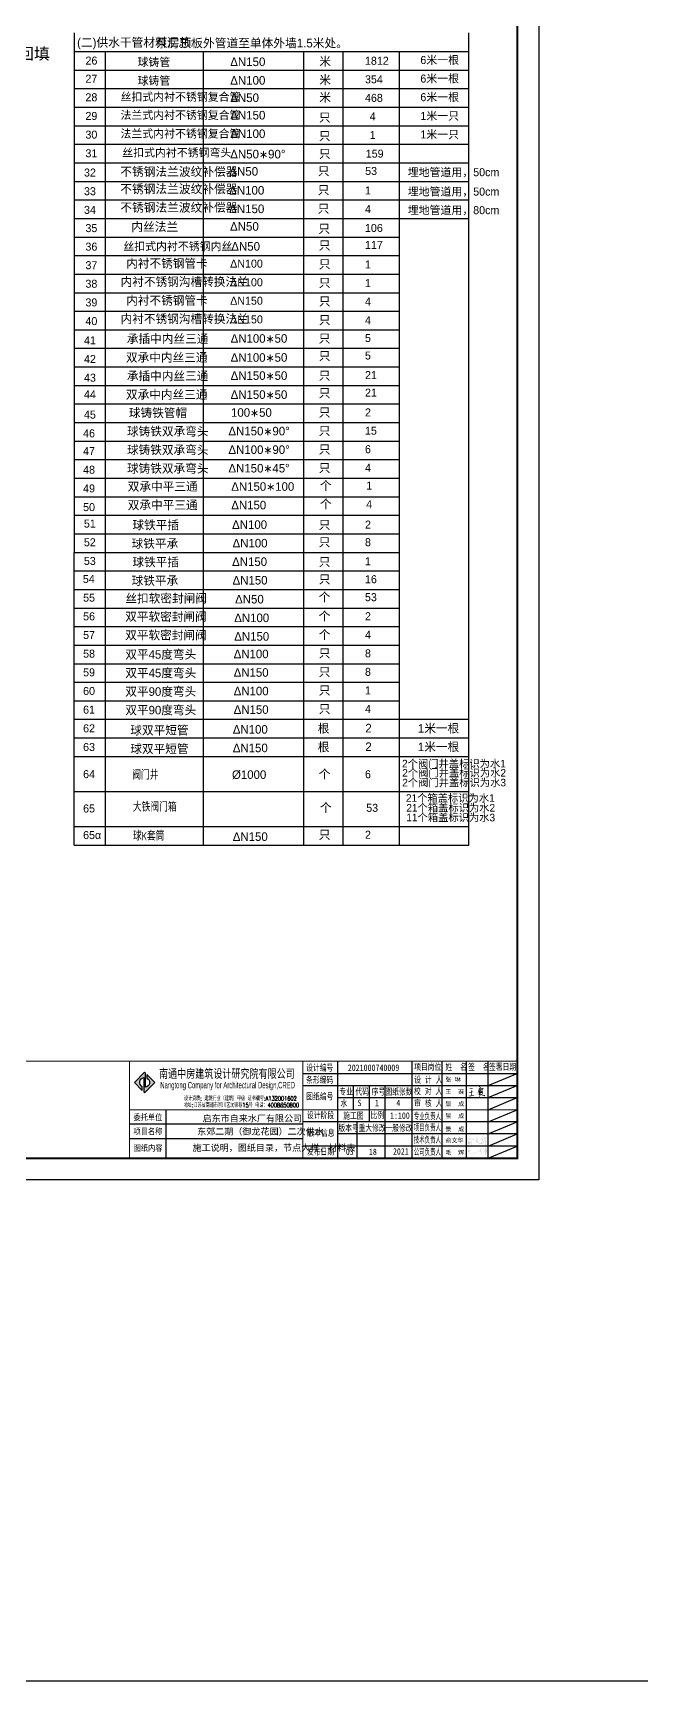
# Model space of a CAD drawing. Header units: millimetres. Extents: x 10779125 to 11142123, y -372083 to -144871.
# Drawn here: x 10834944 to 10863174, y -372083 to -295634 of the extents above; entities that cross this region are included whole.
import ezdxf

# ---------------------------------------------------------------- set-up
doc = ezdxf.new("R2010")
doc.units = ezdxf.units.MM
doc.header["$LTSCALE"] = 1000
doc.header["$MEASUREMENT"] = 0
doc.layers.get('0').update_dxf_attribs({"color": 255, "linetype": 'CONTINUOUS'})
for name, color, linetype in [('_标注', 7, 'CONTINUOUS'), ('S', 6, 'CONTINUOUS'), ('低压管', 7, 'CONTINUOUS'), ('签字名字', 7, 'CONTINUOUS')]:
    doc.layers.add(name, color=color, linetype=linetype)
doc.styles.add('-黑体', font='simhei.ttf', dxfattribs={"width": 0.8})
doc.styles.add('hz', font='simplex', dxfattribs={"width": 0.7, "bigfont": 'hztxt'})
doc.styles.get("Standard").update_dxf_attribs({"font": 'symbol.ttf'})
doc.styles.add('单位名称', font='simhei.ttf')
doc.styles.add('单位名称英文', font='gothice.shx')
doc.styles.add('宋体', font='tssdeng.shx', dxfattribs={"bigfont": 'tssdchn.shx'})
doc.styles.add('项目信息', font='simkai.ttf')

# ---------------------------------------------------------------- blocks, each defined once
blk = doc.blocks.new('S')
at = {"const_width": 60}
for points in [[(519907, 1380937), (519891, 1380916), (519918, 1380916), (519993, 1380927), (520139, 1380977), (520229, 1381037)], [(519939, 1381313), (520172, 1381340), (520205, 1381333), (520217, 1381320)], [(520097, 1381156), (520100, 1381125), (520108, 1380944), (520107, 1380812), (520086, 1380687), (520073, 1380610)], [(520707, 1380892), (520867, 1380920), (520978, 1380965), (521178, 1381072)], [(520790, 1381241), (520782, 1381228), (520787, 1381176), (520792, 1381120), (520781, 1381082), (520779, 1381000)], [(520942, 1381059), (520901, 1380923), (520852, 1380800), (520829, 1380741), (520802, 1380741), (520797, 1380747)], [(520814, 1381283), (520849, 1381295), (520974, 1381321), (521130, 1381338), (521226, 1381333), (521241, 1381321), (521215, 1381288), (521166, 1381227), (521132, 1381192), (521120, 1381140), (521103, 1381067), (521104, 1381031)], [(520826, 1381046), (521041, 1381095)], [(520841, 1381159), (520891, 1381172), (520951, 1381186), (521080, 1381204)], [(520859, 1381262), (520852, 1381180), (520868, 1381115), (520863, 1381045), (520863, 1380954)], [(520862, 1381456), (520862, 1381490), (520869, 1381504), (520882, 1381504), (520954, 1381456), (520970, 1381429), (520961, 1381397), (520940, 1381380), (520910, 1381346)], [(520863, 1380954), (520867, 1380920)], [(520993, 1381270), (520993, 1381264), (520957, 1381128), (520942, 1381059)], [(520943, 1380987), (521184, 1380985), (521227, 1380998)], [(519842, 1380585), (519878, 1380592), (519993, 1380592), (520059, 1380603), (520118, 1380620), (520262, 1380646), (520360, 1380674), (520360, 1380678)], [(521030, 1380861), (520959, 1380698), (520900, 1380606), (520859, 1380545), (520834, 1380545)], [(520868, 1380840), (520899, 1380818), (520900, 1380743), (520874, 1380658)], [(520932, 1380870), (520953, 1380903), (520993, 1380914), (521070, 1380917), (521128, 1380914), (521168, 1380895), (521173, 1380866), (521100, 1380727)], [(520982, 1380750), (521103, 1380704), (521225, 1380658), (521325, 1380624), (521390, 1380610), (521393, 1380630), (521347, 1380701)]]:
    blk.add_lwpolyline(points, dxfattribs=at)
blk = doc.blocks.new('tk')
at = {"linetype": 'ByBlock', "ltscale": 0.5}
blk.add_hatch(color=256, dxfattribs=at).paths.add_polyline_path([(3511150, -84182), (3511150, -83519), (3511109, -83479), (3510632, -83956), (3511001, -84326), (3511001, -84159, -0.711905), (3511069, -83730), (3511069, -84393), (3511109, -84434), (3511587, -83956), (3511217, -83587), (3511217, -83754, -0.711905)])
at = {"linetype": 'Continuous'}
h = blk.add_hatch(color=256, dxfattribs=at)
h.dxf.hatch_style = 1
h.paths.add_polyline_path([(3526139, -86538), (3526384, -86617), (3526435, -86610), (3526427, -86596), (3526334, -86581), (3526154, -86524), (3526183, -86481), (3526226, -86445), (3526219, -86437), (3526211, -86430), (3526046, -86625), (3526024, -86632), (3526017, -86653), (3526031, -86661)])
h.paths.add_polyline_path([(3526226, -86596), (3526233, -86610), (3526247, -86596), (3526240, -86581), (3526233, -86574), (3526111, -86617), (3526103, -86632), (3526125, -86639)], flags=17)
h.paths.add_polyline_path([(3526183, -86733), (3526175, -86668), (3526161, -86661), (3526132, -86718), (3526125, -86682), (3526111, -86704), (3526118, -86826), (3526132, -86841), (3526147, -86797), (3526190, -86826), (3526204, -86819), (3526190, -86761), (3526204, -86740)])
h.paths.add_polyline_path([(3526147, -86733), (3526154, -86704), (3526161, -86697), (3526161, -86718)], flags=16)
h.paths.add_polyline_path([(3526161, -86754), (3526168, -86747), (3526168, -86761)], flags=16)
h.paths.add_polyline_path([(3526175, -86776), (3526175, -86790), (3526168, -86783)], flags=16)
h.paths.add_polyline_path([(3526240, -86697), (3526226, -86689), (3526197, -86725), (3526204, -86740), (3526219, -86725), (3526233, -86761), (3526255, -86740), (3526247, -86718), (3526240, -86733)])
h.paths.add_polyline_path([(3526276, -86653), (3526269, -86646), (3526255, -86682), (3526269, -86711), (3526276, -86805), (3526240, -86797), (3526233, -86812), (3526283, -86833), (3526298, -86819)])
h.paths.add_polyline_path([(3526550, -86545), (3526543, -86517), (3526528, -86509), (3526521, -86502), (3526492, -86509), (3526528, -86531), (3526528, -86560), (3526514, -86581), (3526521, -86603)], flags=17)
h.paths.add_polyline_path([(3526564, -86603), (3526600, -86596), (3526607, -86574), (3526593, -86567), (3526521, -86610), (3526514, -86596), (3526478, -86646), (3526456, -86653), (3526514, -86711), (3526435, -86769), (3526456, -86776), (3526528, -86718), (3526571, -86754), (3526665, -86790), (3526802, -86790), (3526816, -86776), (3526780, -86769), (3526910, -86733), (3526960, -87186), (3526967, -87021), (3526931, -86725), (3527047, -86697), (3527047, -86675), (3526996, -86675), (3526996, -86689), (3527011, -86689), (3526931, -86704), (3526917, -86632), (3526975, -86574), (3526960, -86560), (3526924, -86560), (3526895, -86545), (3526939, -86524), (3526967, -86524), (3526982, -86509), (3526946, -86502), (3526881, -86531), (3526867, -86502), (3526867, -86445), (3526859, -86437), (3526845, -86495), (3526867, -86545), (3526795, -86596), (3526787, -86509), (3526773, -86531), (3526773, -86632), (3526780, -86668), (3526802, -86682), (3526802, -86617), (3526816, -86596), (3526874, -86560), (3526946, -86581), (3526852, -86661), (3526867, -86668), (3526903, -86646), (3526903, -86718), (3526737, -86761), (3526859, -86668), (3526845, -86661), (3526701, -86769), (3526615, -86754), (3526543, -86704), (3526571, -86646), (3526564, -86617), (3526528, -86689), (3526492, -86661)])
h.paths.add_polyline_path([(3526730, -86574), (3526787, -86466), (3526773, -86459), (3526701, -86596), (3526701, -86617), (3526715, -86632), (3526730, -86617), (3526730, -86603)], flags=17)
h.paths.add_polyline_path([(3526737, -86610), (3526730, -86603), (3526730, -86617)], flags=16)
h.paths.add_polyline_path([(3526874, -86560), (3526903, -86574), (3526946, -86581)], flags=17)
at = {"layer": '签字名字'}
h = blk.add_hatch(color=256, dxfattribs=at)
h.dxf.hatch_style = 1
h.paths.add_polyline_path([(3526181, -87022), (3526186, -86982), (3526178, -86963), (3526176, -86961), (3526165, -86961), (3526160, -86969), (3526173, -86982), (3526170, -87017), (3526160, -87046), (3526149, -87062), (3526154, -87065), (3526165, -87054)])
h.paths.add_polyline_path([(3526224, -87110), (3526229, -87113), (3526242, -87107), (3526253, -87097), (3526248, -87089), (3526208, -87094), (3526184, -87078), (3526168, -87078), (3526141, -87105), (3526085, -87105), (3526080, -87113), (3526088, -87121), (3526144, -87121), (3526144, -87153), (3526117, -87163), (3526109, -87171), (3526114, -87182), (3526146, -87177), (3526149, -87195), (3526165, -87225), (3526189, -87249), (3526205, -87259), (3526229, -87270), (3526266, -87275), (3526314, -87270), (3526373, -87251), (3526549, -87177), (3526696, -87107), (3526666, -87147), (3526666, -87161), (3526674, -87166), (3526693, -87166), (3526712, -87155), (3526722, -87155), (3526688, -87190), (3526685, -87198), (3526693, -87206), (3526701, -87206), (3526712, -87214), (3526720, -87230), (3526728, -87270), (3526738, -87275), (3526746, -87265), (3526778, -87161), (3526834, -87035), (3526840, -87043), (3526840, -87057), (3526848, -87070), (3526856, -87070), (3526861, -87054), (3526853, -87043), (3526850, -86979), (3526848, -86977), (3526842, -86977), (3526824, -87035), (3526776, -87139), (3526752, -87214), (3526736, -87241), (3526722, -87203), (3526706, -87190), (3526733, -87163), (3526746, -87139), (3526741, -87134), (3526728, -87134), (3526693, -87150), (3526685, -87150), (3526690, -87137), (3526712, -87118), (3526725, -87099), (3526725, -87089), (3526736, -87073), (3526736, -87059), (3526728, -87043), (3526701, -87017), (3526693, -87019), (3526690, -87075), (3526666, -87075), (3526648, -87086), (3526648, -87094), (3526656, -87099), (3526682, -87097), (3526613, -87134), (3526362, -87241), (3526293, -87259), (3526250, -87259), (3526221, -87251), (3526194, -87235), (3526178, -87219), (3526162, -87190), (3526162, -87166), (3526184, -87153)])
h.paths.add_polyline_path([(3526160, -87118), (3526181, -87113), (3526197, -87113), (3526200, -87118), (3526176, -87137), (3526160, -87142)], flags=16)
h.paths.add_polyline_path([(3526165, -87099), (3526173, -87091), (3526181, -87091), (3526186, -87097)], flags=16)
h.paths.add_polyline_path([(3526706, -87073), (3526709, -87059), (3526712, -87057), (3526722, -87070), (3526717, -87075)], flags=16)
h.paths.add_polyline_path([(3526936, -87081), (3526941, -87081), (3526944, -87102), (3526829, -87187), (3526829, -87193), (3526837, -87198), (3526906, -87153), (3526941, -87137), (3526944, -87161), (3526901, -87187), (3526901, -87195), (3526909, -87198), (3526941, -87182), (3526946, -87185), (3526941, -87195), (3526901, -87219), (3526906, -87230), (3526944, -87222), (3526944, -87265), (3526909, -87307), (3526909, -87323), (3526922, -87331), (3526946, -87302), (3526949, -87369), (3526930, -87459), (3526933, -87473), (3526946, -87451), (3526962, -87377), (3526962, -87262), (3526976, -87246), (3526984, -87225), (3526981, -87214), (3526973, -87209), (3526970, -87195), (3527005, -87161), (3527000, -87150), (3526992, -87147), (3527021, -87129), (3527040, -87110), (3527034, -87099), (3527008, -87099), (3526976, -87110), (3526970, -87105), (3526973, -87094), (3526997, -87070), (3526997, -87059), (3526989, -87054), (3526965, -87057), (3526957, -87022), (3526984, -86993), (3526984, -86985), (3526976, -86982), (3526973, -86979), (3526936, -86982), (3526874, -86998), (3526877, -87009), (3526888, -87011), (3526933, -86998), (3526960, -87001), (3526861, -87099), (3526866, -87110), (3526877, -87110)])
h.paths.add_polyline_path([(3526901, -87081), (3526941, -87041), (3526944, -87041), (3526941, -87065)], flags=16)
h.paths.add_polyline_path([(3526968, -87078), (3526968, -87073), (3526976, -87073)], flags=16)
h.paths.add_polyline_path([(3526960, -87131), (3526962, -87131), (3526962, -87147), (3526957, -87137)], flags=16)
h.paths.add_polyline_path([(3526976, -87123), (3527000, -87115), (3527010, -87115), (3527013, -87113), (3527002, -87126), (3526978, -87142), (3526973, -87139)], flags=16)
for p, q in [((3520078, -87473), (3520078, -82973)), ((3523520, -87473), (3523520, -82973)), ((3524925, -87473), (3524925, -82973)), ((3526047, -87473), (3526047, -82973)), ((3527059, -87473), (3527059, -82973)), ((3528409, -82973), (3528409, -87473)), ((3518453, -83535), (3528409, -83535)), ((3527059, -84098), (3528409, -83535)), ((3518453, -84098), (3528409, -84098)), ((3520078, -84660), (3528409, -84660)), ((3520810, -85223), (3520810, -84098)), ((3521541, -85785), (3521541, -84098)), ((3522272, -87473), (3522272, -84098)), ((3527059, -84660), (3528409, -84098)), ((3527059, -85223), (3528409, -84660)), ((3512092, -85223), (3512092, -87473)), ((3527059, -85785), (3528409, -85223)), ((3518453, -85898), (3510409, -85898)), ((3528409, -85785), (3518453, -85785)), ((3523520, -86348), (3520078, -86348)), ((3520978, -87473), (3520978, -85785)), ((3528409, -86348), (3523520, -86348)), ((3527059, -86348), (3528409, -85785)), ((3527059, -86910), (3528409, -86348)), ((3518453, -86573), (3510409, -86573)), ((3523520, -86910), (3518453, -86910)), ((3528409, -86910), (3523520, -86910)), ((3527059, -87473), (3528409, -86910))]:
    blk.add_line(p, q)
blk.add_lwpolyline([(3470009, -88473), (3470009, -4373), (3529409, -4373), (3529409, -88473)], close=True)
at = {"const_width": 100}
blk.add_lwpolyline([(3528409, -6873), (3528409, -87473), (3471009, -87473), (3471009, -6873)], close=True, dxfattribs=at)
at = {"const_width": 50.6}
for points in [[(3489909, -87473), (3489909, -82973), (3528409, -82973)], [(3510409, -82973), (3510409, -87473)], [(3518453, -82973), (3518453, -87473)], [(3523520, -82973), (3523520, -87473)], [(3510409, -85223), (3518453, -85223)], [(3510409, -85223), (3528409, -85223)]]:
    blk.add_lwpolyline(points, dxfattribs=at)
at = {"linetype": 'ByBlock', "ltscale": 0.5}
blk.add_lwpolyline([(3511217, -83754, -0.711905), (3511150, -84182), (3511150, -83519), (3511109, -83479), (3510632, -83956), (3511001, -84326), (3511001, -84159, -0.711905), (3511069, -83730), (3511069, -84393), (3511109, -84434), (3511587, -83956), (3511217, -83587)], format="xyb", close=True, dxfattribs=at)
at = {"xscale": 0.483839999884367, "yscale": 0.483839999934859, "zscale": 0.483839999884367, "rotation": 359.9999999948304}
blk.add_blockref('S', (3274630, -752576), dxfattribs=at)
for s, height, style, width, p in [('南通中房建筑设计研究院有限公司', 400, '单位名称', 0.75, (3511777, -83749)), ('设计编号', 300, '项目信息', 0.75, (3518608, -83423)), ('2021000740009', 300, '项目信息', 0.75, (3520540, -83424)), ('项目岗位', 300, '项目信息', 0.75, (3523621, -83383)), ('姓  名', 300, '项目信息', 0.75, (3525070, -83383)), ('签  名', 300, '项目信息', 0.75, (3526125, -83383)), ('签署日期', 300, '项目信息', 0.75, (3527092, -83383)), ('Nangtong Company for Architectural Design,CRED', 300, '单位名称英文', 0.55, (3511834, -84231)), ('条形编码', 300, '项目信息', 0.75, (3518601, -83986)), ('设 计 人', 300, '项目信息', 0.75, (3523622, -83980)), ('设计资质: 建筑行业（建筑）甲级 证书编号:A132001602  ', 200, 'hz', 0.7, (3512936, -84800)), ('图纸编号', 300, '项目信息', 0.75, (3518610, -84754)), ('专业', 300, '项目信息', 0.75, (3520146, -84532)), ('水', 300, '项目信息', 0.75, (3520201, -85075)), ('代码', 300, '项目信息', 0.75, (3520889, -84532)), ('S', 300, '项目信息', 0.75, (3520993, -85057)), ('序号', 300, '项目信息', 0.75, (3521648, -84532)), ('图纸张数', 300, '项目信息', 0.75, (3522283, -84532)), ('4', 300, '项目信息', 0.75, (3522795, -85057)), ('校 对 人', 300, '项目信息', 0.75, (3523614, -84508)), ('审 核 人', 300, '项目信息', 0.75, (3523619, -85070)), ('委托单位', 281.2, '单位名称', 0.85, (3510591, -85712)), ('地址:江苏省南通市崇川区沈家巷15号 电话：4008650800', 200, 'hz', 0.7, (3512927, -85109)), ('设计阶段', 300, '项目信息', 0.75, (3518641, -85625)), ('施工图', 300, '项目信息', 0.75, (3520329, -85645)), ('比例', 300, '项目信息', 0.75, (3521597, -85624)), ('1:100', 300, '项目信息', 0.75, (3522500, -85644)), ('专业负责人', 300, '项目信息', 0.6, (3523603, -85669)), ('项目名称', 281.2, '单位名称', 0.85, (3510591, -86364)), ('版本信息', 300, '项目信息', 0.75, (3518662, -86442)), ('版本号', 300, '项目信息', 0.75, (3520104, -86217)), ('重大修改', 300, '项目信息', 0.75, (3521039, -86217)), ('一般修改', 300, '项目信息', 0.75, (3522285, -86217)), ('项目负责人', 300, '项目信息', 0.6, (3523602, -86195)), ('图纸内容', 281.2, '单位名称', 0.85, (3510598, -87135)), ('发布日期', 300, '项目信息', 0.75, (3518641, -87313)), ('03', 300, '项目信息', 0.75, (3520446, -87316)), ('18', 300, '项目信息', 0.75, (3521519, -87322)), ('2021', 300, '项目信息', 0.75, (3522635, -87306)), ('技术负责人', 300, '项目信息', 0.6, (3523602, -86758)), ('公司负责人', 300, '项目信息', 0.6, (3523602, -87320))]:
    blk.add_text(s, height=height, dxfattribs=dict(style=style, width=width)).set_placement(p)
at = {"style": '-黑体'}
for s, p in [('张 琳', (3525071, -83918)), ('景  成', (3525071, -85050)), ('王  赛', (3525071, -84481)), ('景  成', (3525071, -85606)), ('景  成', (3525071, -86221)), ('俞文华', (3525071, -86745)), ('毛  辉', (3525071, -87307))]:
    blk.add_text(s, height=200, dxfattribs=at).set_placement(p)
for s, p in [('启东市自来水厂有限公司', (3513799, -85773)), ('东郊二期（御龙花园）二次供水', (3513546, -86383))]:
    blk.add_text(s, height=300).set_placement(p)

msp = doc.modelspace()

# ---------------------------------------------------------------- linework, layer by layer
for p, q in [((10842845.1, -296494.7), (10842845.3, -304239.2)), ((10847503.3, -296494.7), (10847503.6, -333308.4)), ((10849328, -296494.7), (10849328.2, -304239.2)), ((10851945.2, -296494.6), (10851945.2, -319728.1)), ((10851945.2, -319728.2), (10851945.2, -333308.4))]:
    msp.add_line(p, q)
at = {"layer": '_标注'}
for p, q in [((10838295.8, -296494.7), (10838295.8, -319728.2)), ((10842845, -296494.7), (10842845.1, -333308.4)), ((10849328, -296494.7), (10849328, -333308.4)), ((10836851.8, -333308.4), (10836851.9, -319728.2))]:
    msp.add_line(p, q, dxfattribs=at)
msp.add_lwpolyline([(10779124.9, -225183.4), (11035149.4, -225183.4), (11035149.4, -372083.3), (10779124.9, -372083.3)], close=True, dxfattribs=at)
at = {"layer": '低压管'}
for p, q in [((10836851.9, -295634.2), (10836851.9, -319728.2)), ((10855173.2, -333308.4), (10855173.2, -295634.1)), ((10836851.9, -296494.7), (10855173.2, -296494.6)), ((10836851.9, -297355.2), (10855173.2, -297355.1)), ((10836851.9, -298215.7), (10855173.2, -298215.6)), ((10836851.9, -299076.2), (10855173.2, -299076.1)), ((10836851.9, -299936.7), (10855173.2, -299936.6)), ((10836851.9, -300797.2), (10855173.2, -300797.1)), ((10836851.9, -301657.7), (10855173.2, -301657.6)), ((10836851.9, -302518.2), (10855173.2, -302518.1)), ((10836851.9, -303378.7), (10855173.2, -303378.6)), ((10836851.9, -304239.2), (10855173.3, -304239.1)), ((10836851.9, -304239.2), (10855173.3, -304239.1)), ((10836851.9, -305099.7), (10851945.2, -305099.6)), ((10836851.9, -305960.1), (10851945.2, -305960.1)), ((10836851.9, -306820.7), (10851945.2, -306820.6)), ((10836851.9, -307681.2), (10851945.2, -307681.2)), ((10836851.9, -308541.7), (10851945.2, -308541.7)), ((10836851.9, -309402.2), (10851945.2, -309402.2)), ((10836851.9, -310262.7), (10851945.2, -310262.7)), ((10836851.9, -311123.2), (10851945.2, -311123.2)), ((10836851.9, -311983.7), (10851945.2, -311983.7)), ((10836851.9, -312844.2), (10851945.2, -312844.2)), ((10836851.9, -313704.7), (10851945.2, -313704.7)), ((10836851.9, -314565.2), (10851945.2, -314565.2)), ((10836851.9, -315425.7), (10851945.2, -315425.7)), ((10836851.9, -316286.2), (10851945.2, -316286.2)), ((10836851.9, -317146.7), (10851945.2, -317146.7)), ((10836851.9, -318007.2), (10851945.2, -318007.2)), ((10836851.9, -318007.2), (10851945.2, -318007.2)), ((10836851.9, -318867.7), (10851945.2, -318867.7)), ((10836851.9, -319728.2), (10851945.2, -319728.2)), ((10838295.8, -319728.2), (10838295.8, -333308.4)), ((10836851.9, -320588.7), (10851945.2, -320588.7)), ((10836851.9, -321449.2), (10851945.2, -321449.2)), ((10836851.9, -322309.7), (10851945.3, -322309.7)), ((10836851.9, -323170.2), (10851945.3, -323170.2)), ((10836851.9, -324030.7), (10851945.3, -324030.7)), ((10836851.9, -324891.2), (10851945.3, -324891.2)), ((10836851.9, -325751.7), (10851945.3, -325751.7)), ((10836851.9, -326612.2), (10851945.3, -326612.2)), ((10836851.9, -327472.6), (10855173.3, -327472.5)), ((10836851.9, -328333), (10855173.3, -328332.9)), ((10836851.8, -329193.5), (10855173.2, -329193.5)), ((10836851.9, -329193.6), (10855173.3, -329193.5)), ((10836851.8, -330820.7), (10855173.2, -330820.6)), ((10836851.8, -332447.9), (10855173.2, -332447.8)), ((10836851.8, -333308.4), (10855173.3, -333308.4))]:
    msp.add_line(p, q, dxfattribs=at)

# ---------------------------------------------------------------- block references
at = {"layer": '_标注'}
msp.add_blockref('tk', (7329021.1, -260359.8), dxfattribs=at)

# ---------------------------------------------------------------- texts
at = {"style": '项目信息', "width": 0.75}
msp.add_text('1', height=300, dxfattribs=at).set_placement((10850821.1, -345417.2))
msp.add_text('施工说明，图纸目录，节点大样，材料表', height=300).set_placement((10842355.1, -347498))
at = {"layer": 'S', "color": 3}
msp.add_text('增压管位根据建设方提供地下室管线图设计；管沟开挖时沟槽底部必须平整，阀门底部必须垫实，回填', height=540, dxfattribs=at).set_placement((10802583.6, -296867.6))
at = {"layer": '低压管'}
for s, height, p in [('(二)供水干管材料汇总:', 399, (10836993.5, -296275.4)), ('泵房顶板外管道至单体外墙1.5米处。', 399, (10840661.1, -296304)), ('球铸管', 371.21, (10839803, -297171.6)), ('DN150', 399, (10844102.5, -297171.3)), ('米', 399, (10848233.6, -297151.2)), ('1812', 371.21, (10850357.9, -297109.6)), ('6米一根', 371.21, (10852928.6, -297075)), ('27', 371.21, (10837381.2, -297941.9)), ('球铸管', 371.21, (10839803, -298032.1)), ('DN100', 399, (10844102.5, -298031.8)), ('米', 399, (10848233.6, -298011.7)), ('354', 371.21, (10850357.9, -297970.1)), ('6米一根', 371.21, (10852928.6, -297935.5)), ('28', 371.21, (10837381.2, -298802.4)), ('丝扣式内衬不锈钢复合管', 371.211, (10839009.6, -298784.4)), ('DN50', 399, (10844102.6, -298839.7)), ('米', 399, (10848233.8, -298819.6)), ('468', 371.21, (10850357.9, -298830.6)), ('6米一根', 371.21, (10852928.6, -298796)), ('29', 371.21, (10837381.2, -299668.5)), ('法兰式内衬不锈钢复合管', 371.211, (10839009.6, -299629.2)), ('DN150', 399, (10844102.6, -299647.7)), ('只', 399, (10848217.7, -299752.3)), ('4', 371.2, (10850577, -299691.1)), ('1米一只', 371.21, (10852928.8, -299667.3)), ('30', 371.21, (10837381.2, -300534.7)), ('法兰式内衬不锈钢复合管', 371.211, (10839009.6, -300489.7)), ('DN100', 399, (10844102.6, -300508.2)), ('只', 399, (10848217.7, -300612.8)), ('1', 371.2, (10850577, -300551.7)), ('1米一只', 371.21, (10852928.8, -300527.9)), ('31', 371.21, (10837381.2, -301400.9)), ('丝扣式内衬不锈钢弯头', 371.21, (10839089.6, -301370.2)), ('DN50*90°', 399, (10844102.7, -301454.1)), ('只', 399, (10848217.7, -301438.6)), ('159', 371.21, (10850393.7, -301417.8)), ('32', 371.21, (10837315, -302294)), ('不锈钢法兰波纹补偿器', 399, (10838998.3, -302269.5)), ('DN50', 399, (10844061.5, -302253.8)), ('只', 399, (10848170.3, -302241.9)), ('53', 371.21, (10850366.3, -302221.2)), ('埋地管道用，50cm', 371.21, (10852343.4, -302279)), ('不锈钢法兰波纹补偿器', 399, (10838998.3, -303070.2)), ('DN100', 399, (10844053.2, -303131.9)), ('只', 399, (10848162.1, -303119.9)), ('33', 371.21, (10837315, -303160.1)), ('不锈钢法兰波纹补偿器', 399, (10838998.3, -303930.7)), ('1', 371.2, (10850358.1, -303127.3)), ('埋地管道用，50cm', 371.21, (10852343.4, -303179.5)), ('34', 371.21, (10837315, -304026.3)), ('DN150', 399, (10844053.2, -303992.4)), ('只', 399, (10848162.1, -303980.4)), ('4', 371.2, (10850358.1, -303987.8)), ('埋地管道用，80cm', 371.21, (10852343.4, -304040)), ('35', 371.21, (10837381.2, -304871.2)), ('内丝法兰', 399, (10839511.4, -304829)), ('DN50', 399, (10844093.1, -304808.3)), ('只', 399, (10848195.8, -304915.1)), ('106', 371.21, (10850358.1, -304865.1)), ('36', 371.21, (10837381.2, -305731.7)), ('丝扣式内衬不锈钢内丝', 371.21, (10839141.6, -305715.7)), ('DN50', 399, (10844151.3, -305733.6)), ('只', 399, (10848210, -305687.4)), ('117', 371.21, (10850358.1, -305653.7)), ('37', 371.21, (10837381.2, -306592.2)), ('只', 399, (10848216.3, -306560.2)), ('1', 371.2, (10850358.1, -306557.3)), ('38', 371.21, (10837381.2, -307452.7)), ('只', 399, (10848216.3, -307426.4)), ('1', 371.2, (10850358.1, -307423.5)), ('39', 371.21, (10837381.2, -308318.9)), ('只', 399, (10848216.3, -308281.2)), ('4', 371.2, (10850358.1, -308278.4)), ('40', 371.21, (10837381.2, -309185)), ('只', 399, (10848216.3, -309147.4)), ('4', 371.2, (10850358.1, -309144.6)), ('只', 399, (10848210, -310004.2)), ('5', 371.2, (10850358.1, -309969.5)), ('41', 371.21, (10837315, -310078.2)), ('42', 371.21, (10837315, -310944.3)), ('只', 399, (10848210, -310817.7)), ('5', 371.2, (10850358.1, -310783)), ('43', 371.21, (10837315, -311810.5)), ('只', 399, (10848210, -311725.2)), ('21', 371.21, (10850358.1, -311690.5)), ('44', 371.21, (10837312.2, -312585.2)), ('只', 399, (10848210, -312538.7)), ('21', 371.21, (10850358.1, -312504)), ('45', 371.21, (10837311.5, -313523.5)), ('只', 399, (10848209.9, -313435.2)), ('2', 371.2, (10850358, -313422.1)), ('46', 371.21, (10837272.6, -314389.7)), ('只', 399, (10848210, -314291)), ('15', 371.21, (10850358, -314267.7)), ('47', 371.21, (10837272.6, -315214.6)), ('只', 399, (10848210, -315151.5)), ('6', 371.2, (10850358, -315128.2)), ('48', 371.21, (10837272.6, -316080.8)), ('只', 399, (10848210, -316012)), ('4', 371.2, (10850358, -315988.7)), ('个', 399, (10848267.4, -316830.4)), ('1', 371.2, (10850415.4, -316817.3)), ('49', 371.21, (10837272.6, -316946.9)), ('个', 399, (10848267.4, -317690.9)), ('50', 371.21, (10837272.6, -317813.1)), ('4', 371.2, (10850415.4, -317677.8)), ('51', 371.21, (10837308.3, -318579.3)), ('只', 399, (10848210, -318648.2)), ('2', 371.2, (10850358, -318624.9)), ('52', 371.21, (10837308.3, -319445.4)), ('只', 399, (10848210, -319454.7)), ('8', 371.2, (10850358, -319441.6)), ('53', 371.21, (10837308.3, -320311.6)), ('只', 399, (10848210, -320369.2)), ('1', 371.2, (10850358, -320327.3)), ('54', 371.21, (10837261.2, -321147.5)), ('只', 399, (10848210, -321175.7)), ('16', 371.21, (10850358, -321159.4)), ('55', 371.21, (10837272.6, -322013.7)), ('个', 399, (10848210, -322004.5)), ('53', 371.21, (10850358, -321991.4)), ('56', 371.21, (10837272.6, -322879.9)), ('个', 399, (10848210, -322887.7)), ('2', 371.2, (10850358, -322874.6)), ('57', 371.21, (10837272.6, -323746)), ('个', 399, (10848210, -323748.2)), ('4', 371.2, (10850358, -323735.1)), ('58', 371.21, (10837272.6, -324612.2)), ('只', 399, (10848210, -324608.3)), ('8', 371.2, (10850358, -324595.2)), ('59', 371.21, (10837272.6, -325478.3)), ('只', 399, (10848210, -325468.8)), ('8', 371.2, (10850358, -325455.7)), ('60', 371.21, (10837272.6, -326344.5)), ('只', 399, (10848210, -326329.3)), ('1', 371.2, (10850358, -326316.2)), ('61', 371.21, (10837272.6, -327210.7)), ('只', 399, (10848210, -327189.7)), ('4', 371.2, (10850358, -327176.6)), ('62', 371.21, (10837272.6, -328076.8)), ('根', 399, (10848165.3, -328095.8)), ('2', 399, (10850374.8, -328081.3)), ('63', 371.21, (10837272.6, -328943)), ('根', 399, (10848165.3, -328956.4)), ('2', 399, (10850374.8, -328941.9)), ('64', 371.21, (10837272.6, -330200.6)), ('个', 399, (10848210, -330218.8)), ('6', 371.2, (10850358.1, -330205.7)), ('65', 371.21, (10837272.6, -331793.4)), ('个', 399, (10848267.5, -331775.9)), ('53', 371.21, (10850415.6, -331762.8)), ('65a', 371.21, (10837272.6, -333027.4)), ('只', 399, (10848210, -333025.5)), ('2', 371.2, (10850358.1, -333012.4))]:
    msp.add_text(s, height=height, dxfattribs=at).set_placement(p)
at = {"layer": '低压管', "color": 0}
msp.add_text('26', height=371.21, dxfattribs=at).set_placement((10837384.4, -297101.4))
at = {"layer": '低压管', "color": 7}
for s, height, p in [('内衬不锈钢管卡', 396.45, (10839272.8, -306522.8)), ('DN100', 371.21, (10844099.4, -306519.2)), ('内衬不锈钢沟槽转换法兰', 396.446, (10839013.4, -307376.3)), ('DN100', 371.21, (10844099.4, -307385.4)), ('内衬不锈钢管卡', 396.45, (10839272.8, -308243.8)), ('DN150', 371.21, (10844099.4, -308240.2)), ('内衬不锈钢沟槽转换法兰', 396.446, (10839013.4, -309097.4)), ('DN150', 371.21, (10844099.4, -309106.5)), ('承插中内丝三通', 396.45, (10839303.7, -310022.2)), ('DN100*50', 396.45, (10844122.7, -310004.3)), ('双承中内丝三通', 396.45, (10839261.6, -310886)), ('DN100*50', 396.45, (10844122.7, -310886.3)), ('承插中内丝三通', 396.45, (10839303.7, -311743.2)), ('DN150*50', 396.45, (10844122.7, -311725.3)), ('双承中内丝三通', 396.45, (10839261.6, -312607)), ('DN150*50', 396.45, (10844122.7, -312607.3)), ('球铸铁管帽', 396.45, (10839398.5, -313457.4)), ('100*50', 396.45, (10844138.8, -313438.5)), ('球铸铁双承弯头', 396.45, (10839309.1, -314312.7)), ('DN150*90°', 396.45, (10844021, -314300.6)), ('球铸铁双承弯头', 396.45, (10839309.1, -315173.2)), ('DN100*90°', 396.45, (10844021, -315161.1)), ('球铸铁双承弯头', 396.45, (10839309.1, -316033.7)), ('DN150*45°', 396.45, (10844021, -316021.6)), ('双承中平三通', 396.45, (10839345.6, -316871.6)), ('DN150*100', 396.45, (10844151.3, -316871.6)), ('双承中平三通', 396.45, (10839345.6, -317732.1)), ('DN150', 396.45, (10844151.3, -317732.1)), ('球铁平插', 396.45, (10839563.7, -318657.9)), ('DN100', 396.45, (10844191, -318637.2)), ('球铁平承', 396.45, (10839524.7, -319519.9)), ('DN100', 396.45, (10844212, -319498.3)), ('球铁平插', 396.45, (10839563.7, -320378.9)), ('DN150', 396.45, (10844191, -320358.2)), ('球铁平承', 396.45, (10839524.7, -321240.9)), ('DN150', 396.45, (10844212, -321219.3)), ('丝扣软密封闸阀', 396.45, (10839236.9, -322059.6)), ('DN50', 396.45, (10844330.4, -322097.8)), ('双平软密封闸阀', 396.45, (10839225.9, -322907.4)), ('DN100', 396.45, (10844288.8, -322963.5)), ('双平软密封闸阀', 396.45, (10839225.9, -323767.9)), ('DN150', 396.45, (10844288.8, -323824)), ('双平45度弯头', 396.45, (10839232, -324661.6)), ('DN100', 396.45, (10844263.3, -324636.8)), ('双平45度弯头', 396.45, (10839232, -325522.1)), ('DN150', 396.45, (10844263.3, -325497.3)), ('双平90度弯头', 396.45, (10839232, -326382.6)), ('DN100', 396.45, (10844263.3, -326357.8)), ('双平90度弯头', 396.45, (10839232, -327243)), ('DN150', 396.45, (10844263.3, -327218.2)), ('球双平短管', 396.45, (10839464.5, -328179.1)), ('DN100', 396.45, (10844222.9, -328136.1)), ('1米一根', 396.45, (10852816.1, -328087.9)), ('球双平短管', 396.45, (10839464.5, -329039.7)), ('DN150', 396.45, (10844222.9, -328996.7)), ('1米一根', 396.45, (10852816.1, -328948.6)), ('2个阀门井盖标识为水1', 350, (10852078.6, -329701.8)), ('%%C1000', 396.45, (10844185.7, -330234.5)), ('2个阀门井盖标识为水2', 350, (10852087.4, -330130.4)), ('2个阀门井盖标识为水3', 350, (10852087.4, -330582.1)), ('21个箱盖标识为水1', 350, (10852258.6, -331298.4)), ('21个箱盖标识为水2', 350, (10852276.2, -331752)), ('11个箱盖标识为水3', 350, (10852276.2, -332203.6)), ('DN150', 396.45, (10844222.9, -333111.6))]:
    msp.add_text(s, height=height, dxfattribs=at).set_placement(p)
at = {"layer": '低压管', "style": '宋体', "width": 0.8}
for s, p in [('阀门井', (10839552.1, -330263)), ('大铁阀门箱', (10839584, -331749.3)), ('球K套筒', (10839584, -333090.4))]:
    msp.add_text(s, height=390.75, dxfattribs=at).set_placement(p)

doc.saveas('drawing.dxf')
